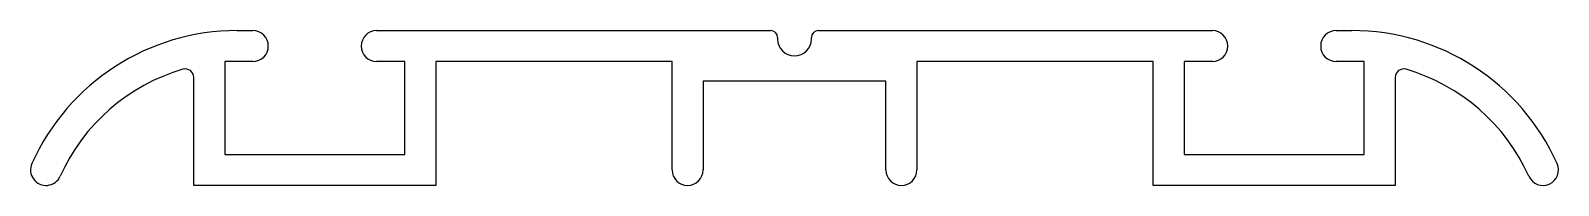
# Model space of a CAD drawing. Extents: x 1558.5 to 1612.8, y 234 to 239.5.
import ezdxf

# ---------------------------------------------------------------- set-up
doc = ezdxf.new("R2010")
doc.units = 0
doc.header["$LTSCALE"] = 15
doc.layers.get('0').update_dxf_attribs({"linetype": 'CONTINUOUS'})

msp = doc.modelspace()

# ---------------------------------------------------------------- linework, layer by layer
at = {"ltscale": 0.05}
for p, q in [((1565.839, 239.466), (1566.392, 239.466)), ((1570.792, 239.466), (1584.792, 239.466)), ((1586.492, 239.466), (1600.492, 239.466)), ((1604.892, 239.466), (1605.445, 239.466)), ((1585.042, 239.216), (1585.042, 239.166)), ((1586.242, 239.166), (1586.242, 239.216)), ((1565.392, 238.366), (1565.392, 235.066)), ((1566.392, 238.366), (1565.392, 238.366)), ((1571.792, 238.366), (1570.792, 238.366)), ((1571.792, 235.066), (1571.792, 238.366)), ((1572.892, 238.366), (1572.892, 233.966)), ((1581.292, 238.366), (1572.892, 238.366)), ((1581.292, 234.516), (1581.292, 238.366)), ((1589.992, 238.366), (1589.992, 234.516)), ((1598.392, 238.366), (1589.992, 238.366)), ((1598.392, 233.966), (1598.392, 238.366)), ((1600.492, 238.366), (1599.492, 238.366)), ((1599.492, 238.366), (1599.492, 235.066)), ((1605.892, 238.366), (1604.892, 238.366)), ((1605.892, 235.066), (1605.892, 238.366)), ((1564.292, 233.966), (1564.292, 237.802)), ((1588.892, 237.666), (1582.392, 237.666)), ((1582.392, 237.666), (1582.392, 234.516)), ((1588.892, 234.516), (1588.892, 237.666)), ((1606.992, 237.802), (1606.992, 233.966)), ((1565.392, 235.066), (1571.792, 235.066)), ((1599.492, 235.066), (1605.892, 235.066)), ((1572.892, 233.966), (1564.292, 233.966)), ((1606.992, 233.966), (1598.392, 233.966))]:
    msp.add_line(p, q, dxfattribs=at)
for centre, radius, start, end in [((1565.839, 231.466), 8, 90, 155.8331), ((1566.392, 238.916), 0.55, 270, 90), ((1570.792, 238.916), 0.55, 90, 270), ((1584.792, 239.216), 0.25, 0, 90), ((1586.492, 239.216), 0.25, 90, 180), ((1600.492, 238.916), 0.55, 270, 90), ((1604.892, 238.916), 0.55, 90, 270), ((1605.445, 231.466), 8, 24.1669, 90), ((1585.642, 239.166), 0.6, 180, 360), ((1565.839, 231.466), 6.9, 106.2517, 155.8331), ((1563.992, 237.802), 0.3, 360, 106.2517), ((1607.292, 237.802), 0.3, 73.7483, 180), ((1605.445, 231.466), 6.9, 24.1669, 73.7483), ((1559.042, 234.516), 0.55, 155.8331, 335.8331), ((1612.242, 234.516), 0.55, 204.1669, 24.1669), ((1581.842, 234.516), 0.55, 180, 0), ((1589.442, 234.516), 0.55, 180, 0)]:
    msp.add_arc(centre, radius, start, end, dxfattribs=at)

doc.saveas('drawing.dxf')
